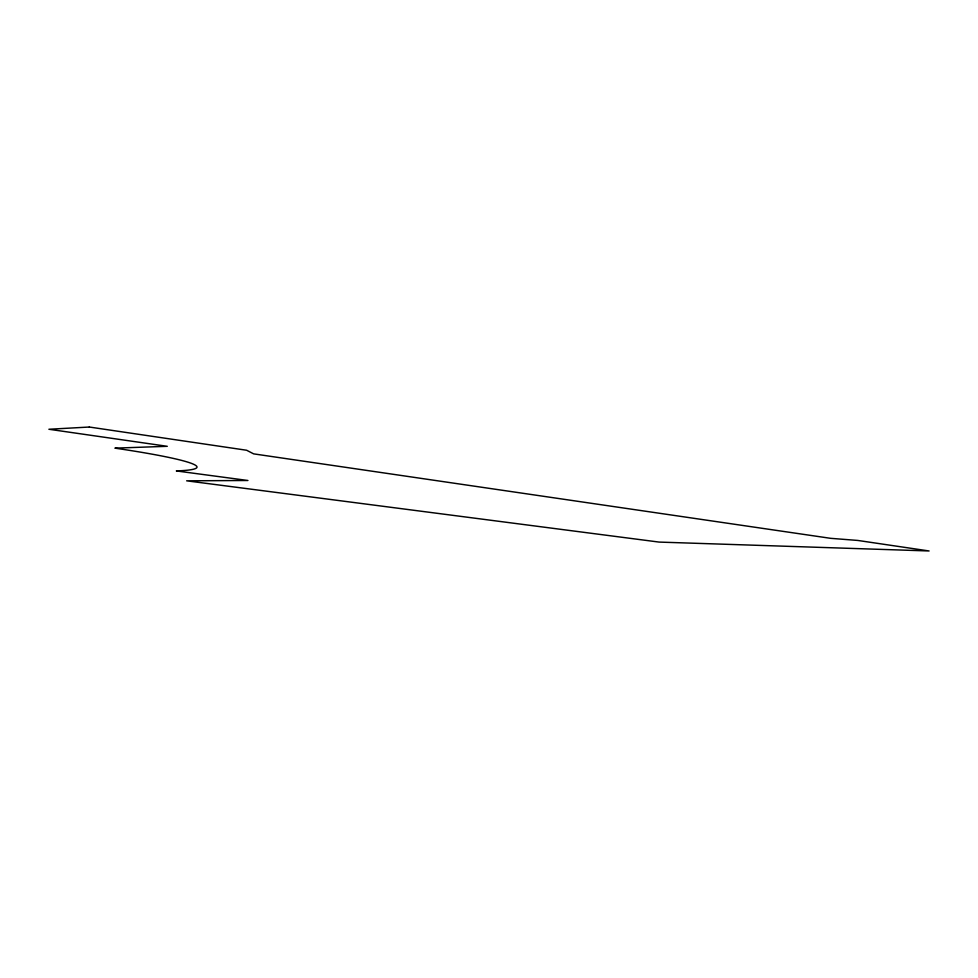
<?xml version="1.0" encoding="UTF-8"?>
<svg xmlns="http://www.w3.org/2000/svg" width="978" height="978" viewBox="0 0 978 978"><rect width="100%" height="100%" fill="white"/><g stroke="black" fill="none" stroke-linecap="round" stroke-linejoin="round"><path stroke-width="1.47" d="M89.328 427.031L48.9 429.256L167.275 446.31L114.903 448.132A196.089 13.154 5.7 0 1 176.333 470.931L247.923 480.491L186.651 480.821L659.062 542.081L929.1 550.969L857.755 540.443L830.652 538.328L253.644 453.865L246.627 450.247L89.328 427.031"/></g></svg>
